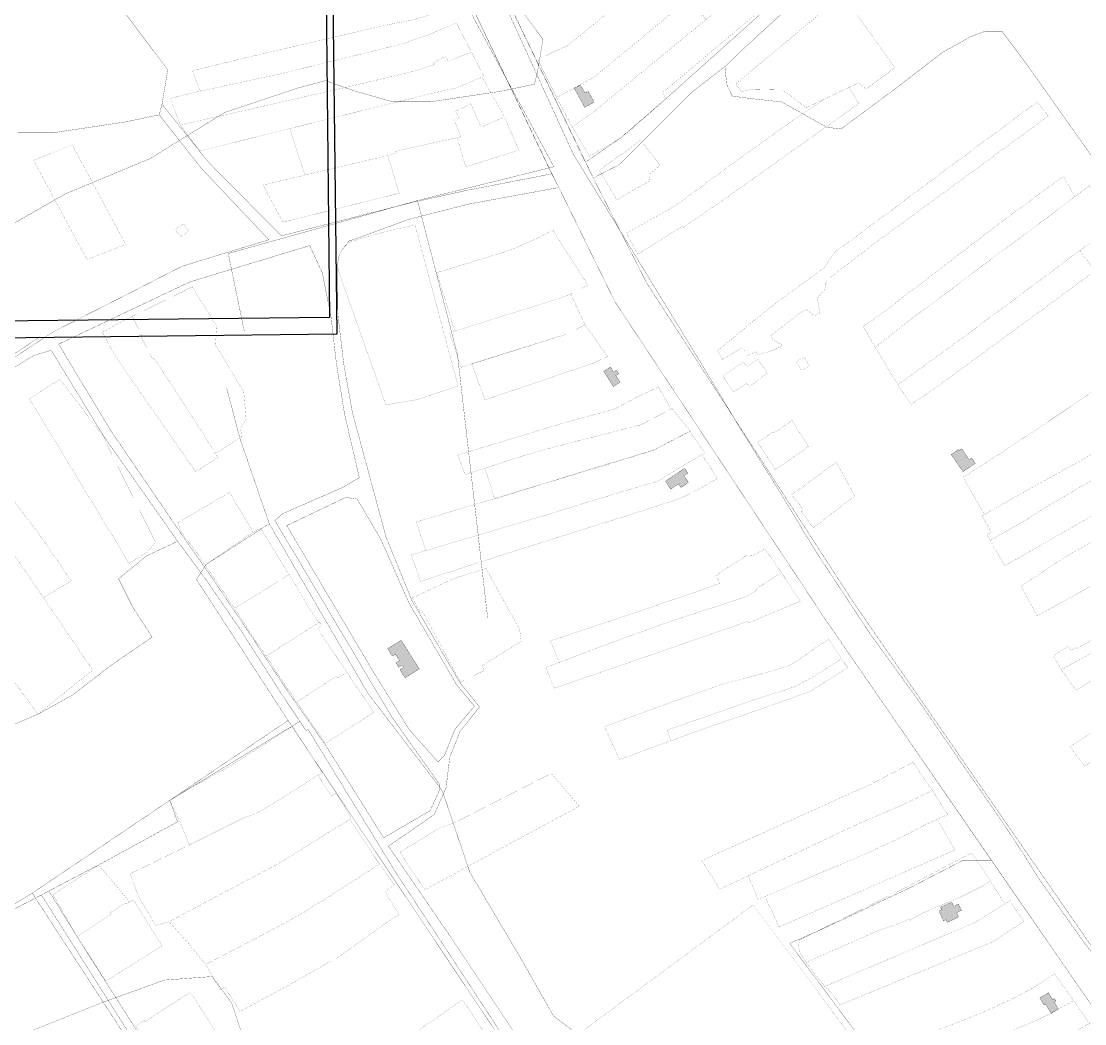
# Model space of a CAD drawing. Header units: millimetres. Extents: x 1265826 to 1360210, y 383897 to 506623.
# Drawn here: x 1307645 to 1308423, y 439594 to 440328 of the extents above; entities that cross this region are included whole.
import ezdxf

# ---------------------------------------------------------------- set-up
doc = ezdxf.new("R2010")
doc.units = ezdxf.units.MM
doc.layers.add('14', color=7, linetype='Continuous')
doc.layers.add('Электрика', color=7, linetype='Continuous')
picture_1 = doc.add_image_def('image6.png', size_in_pixel=(1920, 1080))
picture_2 = doc.add_image_def('image7.png', size_in_pixel=(1920, 1080))

msp = doc.modelspace()

# ---------------------------------------------------------------- hatches: boundary and pattern name
at = {"layer": '14', "linetype": 'Continuous'}
for points in [[(1308049.44, 440279.37), (1308052.9, 440273.04), (1308054.29, 440270.49), (1308057.09, 440265.35), (1308064.07, 440269.16), (1308061.27, 440274.3), (1308059.67, 440277.23), (1308057.25, 440275.91), (1308054.01, 440281.86)], [(1308071.11, 440072.06), (1308078.04, 440060.98), (1308082.96, 440064.04), (1308079.92, 440068.9), (1308082.04, 440070.22), (1308080.43, 440072.8), (1308078.31, 440071.48), (1308076.03, 440075.13)], [(1308333.08, 440015.43), (1308331.22, 440014.16), (1308330.79, 440014.79), (1308325.51, 440011.17), (1308334.17, 439998.55), (1308343.09, 440004.67), (1308340.45, 440008.52), (1308338.66, 440007.29)], [(1308116.21, 439991.52), (1308120.14, 439985.73), (1308125.89, 439989.63), (1308127.69, 439986.98), (1308133.07, 439990.63), (1308129.76, 439995.51), (1308132.66, 439997.47), (1308130.25, 440001.03)], [(1307912.87, 439868.95), (1307916.24, 439863.57), (1307918.49, 439864.98), (1307921.48, 439860.22), (1307918.9, 439858.6), (1307920.92, 439855.38), (1307923.5, 439857), (1307924.59, 439855.26), (1307921.85, 439853.54), (1307925.6, 439847.57), (1307936.01, 439854.09), (1307922.79, 439875.16)], [(1308316.5, 439676.89), (1308319.84, 439669.56), (1308321.84, 439670.48), (1308322.7, 439668.6), (1308330.95, 439672.36), (1308329.46, 439675.64), (1308332.98, 439677.24), (1308330.83, 439681.97), (1308327.3, 439680.36), (1308325.93, 439683.38), (1308317.67, 439679.61), (1308318.5, 439677.8)], [(1308390.37, 439613.13), (1308393.46, 439608.09), (1308394.49, 439608.72), (1308395.32, 439607.36), (1308398.67, 439601.9), (1308403.95, 439605.14), (1308400.92, 439610.09), (1308402.29, 439610.92), (1308401.14, 439612.8), (1308399.77, 439611.96), (1308396.69, 439617)]]:
    msp.add_hatch(color=12, dxfattribs=at).paths.add_polyline_path(points)

# ---------------------------------------------------------------- linework, layer by layer
at = {"layer": '14', "color": 7, "const_width": 0.08, "flags": 128}
for points in [[(1308933.43, 439075.84), (1308927.34, 439089.55), (1308921.86, 439097.2), (1308890.63, 439140.86), (1308884.79, 439136.1), (1308857.85, 439175.9), (1308861.24, 439178.91), (1308682.53, 439332.91), (1308589.44, 439436), (1308456.36, 439610.3), (1308253.44, 439903.52), (1308102.74, 440136.36), (1308055.11, 440229.96), (1307949.58, 440449.64), (1307893.37, 440531.71), (1307662.76, 440822.8), (1307670.57, 440829.05), (1307442.95, 441108.04)], [(1307407.34, 441077.33), (1307633.88, 440799.67), (1307642.46, 440806.55), (1307873.22, 440516.9), (1307927.89, 440437.06), (1308032.26, 440218.63), (1308079.32, 440122.88), (1308233.48, 439890.17), (1308436.27, 439596.28), (1308571.58, 439420), (1308665.72, 439314.4), (1308841.62, 439161.52), (1308846.52, 439165.86), (1308873.12, 439126.59), (1308867.29, 439121.83), (1308903.34, 439077)], [(1308022.75, 440300.21), (1308036.6, 440272.56), (1308063.67, 440287.25), (1308082.91, 440303.09), (1308170.67, 440375.46), (1308150.56, 440398.29), (1308064.98, 440327.19), (1308050.15, 440315.02), (1308044.23, 440310.44), (1308035.72, 440306.61), (1308022.75, 440300.21)], [(1308060.75, 440229.49), (1308083.7, 440243.11), (1308087.4, 440246.57), (1308093.8, 440251.33), (1308093.24, 440251.86), (1308099.12, 440256.13), (1308116.9, 440271.96), (1308114.08, 440276.12), (1308234.82, 440377.59), (1308221.43, 440391.47), (1308101.17, 440292.9), (1308066.21, 440264.14), (1308048.14, 440250.76), (1308060.75, 440229.49)], [(1308246.14, 440347.8), (1308167.58, 440282.48), (1308171.85, 440276.82), (1308180.73, 440278.75), (1308202.07, 440278.24), (1308219.29, 440265.03), (1308257.75, 440283.32), (1308263.09, 440278.74), (1308284.13, 440294.51), (1308246.14, 440347.8)], [(1307775.66, 440277.25), (1307837.23, 440290.58), (1307889.57, 440303.5), (1307922.93, 440311.66), (1307943.2, 440318.7), (1307963.09, 440327.23), (1307959.58, 440334.26), (1307957.6, 440337.71), (1307943.24, 440332.94), (1307930.43, 440329.19), (1307913.61, 440325.96), (1307828.26, 440306.3), (1307769.62, 440292.15), (1307775.66, 440277.25)], [(1308036.6, 440272.56), (1308048.14, 440250.76), (1308066.21, 440264.14), (1308101.17, 440292.9), (1308146.01, 440329.65), (1308133.73, 440345), (1308082.91, 440303.09), (1308063.67, 440287.25), (1308036.6, 440272.56)], [(1307963.09, 440327.23), (1307943.2, 440318.7), (1307922.93, 440311.66), (1307889.57, 440303.5), (1307837.23, 440290.58), (1307775.66, 440277.25), (1307753.69, 440271.94), (1307761.01, 440252.4), (1307885.28, 440280.69), (1307933.58, 440292.18), (1307946.56, 440296.61), (1307947, 440297.05), (1307946.43, 440298.11), (1307955.25, 440302.83), (1307957.28, 440299.04), (1307974.16, 440305.81), (1307963.09, 440327.23)], [(1307974.16, 440305.81), (1307957.28, 440299.04), (1307955.25, 440302.83), (1307946.43, 440298.11), (1307947, 440297.05), (1307946.56, 440296.61), (1307933.58, 440292.18), (1307885.28, 440280.69), (1307761.01, 440252.4), (1307775.27, 440233.4), (1307841.14, 440249.78), (1307907.3, 440266.21), (1307943.61, 440275.23), (1307963.32, 440279.67), (1307981.54, 440287.38), (1307983.02, 440288.67), (1307974.16, 440305.81)], [(1307841.14, 440249.78), (1307852.35, 440215.78), (1307912.92, 440230.06), (1307919.1, 440231.91), (1307918.77, 440233.24), (1307960.7, 440242.57), (1307963.79, 440243.07), (1307966.32, 440243.77), (1307966.35, 440243.81), (1307961.69, 440256.03), (1307965.24, 440258.08), (1307962.78, 440262.59), (1307969.21, 440265.63), (1307973.64, 440267.99), (1307981.28, 440250.92), (1307998.37, 440258.18), (1307991.22, 440271.04), (1307989.13, 440274.45), (1307983.87, 440284.45), (1307981.54, 440287.38), (1307963.32, 440279.67), (1307943.61, 440275.23), (1307907.3, 440266.21), (1307841.14, 440249.78)], [(1308087.64, 440173.27), (1308095.97, 440157.71), (1308128.61, 440178.34), (1308129.21, 440177.39), (1308157.19, 440196.59), (1308198.88, 440226.11), (1308257.91, 440268.17), (1308250.64, 440279.94), (1308234.05, 440272.05), (1308210.04, 440256.05), (1308202.4, 440250.77), (1308165.67, 440224.37), (1308122.84, 440192.85), (1308087.64, 440173.27)], [(1307961.69, 440256.03), (1307966.35, 440243.81), (1307966.32, 440243.77), (1307963.79, 440243.07), (1307970.06, 440221.82), (1308008.88, 440233.94), (1307998.37, 440258.18), (1307981.28, 440250.92), (1307973.64, 440267.99), (1307969.21, 440265.63), (1307962.78, 440262.59), (1307965.24, 440258.08), (1307961.69, 440256.03)], [(1308154.18, 440087), (1308158.21, 440080.71), (1308172.22, 440089.1), (1308174.25, 440086.98), (1308176.05, 440083.38), (1308180.91, 440085.7), (1308182.53, 440086.75), (1308184.1, 440084.02), (1308195.5, 440087.59), (1308200.38, 440090.01), (1308201.53, 440091.43), (1308195.34, 440094.96), (1308193.09, 440097.83), (1308216.96, 440116.37), (1308219.99, 440117.13), (1308225.23, 440112.54), (1308229.33, 440114.9), (1308227.45, 440125.67), (1308233.81, 440132.99), (1308233.41, 440135.42), (1308234.11, 440138.1), (1308236.42, 440140.41), (1308269.79, 440166), (1308396.56, 440258.97), (1308388.43, 440269.32), (1308239.62, 440158.72), (1308232.65, 440147.93), (1308199.84, 440124.1), (1308180.35, 440108.58), (1308167.02, 440097.55), (1308154.18, 440087)], [(1307653.6, 440226.56), (1307692.63, 440153.93), (1307721.05, 440164.98), (1307681.87, 440237.88), (1307653.6, 440226.56)], [(1308067.97, 440219.37), (1308080.61, 440197.5), (1308090.55, 440203.45), (1308104.73, 440211.42), (1308104.11, 440215.89), (1308112.2, 440222.85), (1308098.07, 440241.53), (1308086.84, 440232.61), (1308083.32, 440230.53), (1308067.97, 440219.37)], [(1307821.54, 440208.46), (1307836.19, 440181.34), (1307921.34, 440202.43), (1307912.92, 440230.06), (1307852.35, 440215.78), (1307821.54, 440208.46)], [(1308357.17, 440177.64), (1308304.2, 440136.9), (1308296.11, 440130.92), (1308290.26, 440126.69), (1308283.39, 440120.84), (1308276.56, 440115.83), (1308273.16, 440113.43), (1308261.11, 440104.93), (1308269.87, 440089.56), (1308293.23, 440108.08), (1308416.15, 440199.97), (1308407.66, 440214.71), (1308400.91, 440210.01), (1308357.17, 440177.64)], [(1308286.45, 440062.24), (1308330.53, 440094.12), (1308443.9, 440178.47), (1308435.76, 440193.59), (1308427.04, 440208.11), (1308293.23, 440108.08), (1308269.87, 440089.56), (1308279.29, 440074.04), (1308286.45, 440062.24)], [(1307763.19, 440180.19), (1307757.48, 440176.02), (1307761.38, 440170.68), (1307767.09, 440174.85), (1307763.19, 440180.19)], [(1307932.88, 440179.29), (1307911.95, 440174.52), (1307887.42, 440167.6), (1307883.76, 440165.63), (1307880.97, 440163), (1307878.91, 440160.07), (1307877.66, 440157.41), (1307876.82, 440154.77), (1307876.4, 440152.15), (1307876.33, 440148.51), (1307876.73, 440146.09), (1307877.53, 440143.48), (1307911.55, 440047.49), (1307934.45, 440051.33), (1307964.45, 440061.22), (1307932.88, 440179.29)], [(1308003.09, 440160.94), (1307953.02, 440145.51), (1307948.72, 440144.41), (1307962.06, 440101.51), (1308040.16, 440125.92), (1308046.81, 440128.63), (1308059.56, 440135.07), (1308033.67, 440175.47), (1308022.62, 440169.56), (1308003.09, 440160.94)], [(1308286.45, 440062.24), (1308296.02, 440047.71), (1308303.91, 440053.17), (1308311.31, 440058.17), (1308316.97, 440062.09), (1308430.94, 440145.66), (1308419.54, 440160.34), (1308330.53, 440094.12), (1308286.45, 440062.24)], [(1307725.9, 440112.24), (1307733.16, 440097.46), (1307732.42, 440097.15), (1307738.48, 440085.21), (1307740.66, 440081.36), (1307741.36, 440081.75), (1307743.94, 440078.4), (1307761.93, 440050.92), (1307785.43, 440014.23), (1307786.6, 440011.79), (1307805.86, 440024.02), (1307805.17, 440030.52), (1307809.21, 440036.9), (1307807.49, 440057.05), (1307786.71, 440091.8), (1307787.86, 440104.62), (1307769.76, 440133.92), (1307725.9, 440112.24)], [(1308043.45, 440099.16), (1308057.44, 440106.1), (1308046.81, 440128.63), (1308040.16, 440125.92), (1307958.16, 440100.29), (1307966.72, 440075.01), (1308043.45, 440099.16)], [(1307786.6, 440011.79), (1307785.43, 440014.23), (1307761.93, 440050.92), (1307743.94, 440078.4), (1307741.36, 440081.75), (1307740.66, 440081.36), (1307738.48, 440085.21), (1307732.42, 440097.15), (1307733.16, 440097.46), (1307725.9, 440112.24), (1307721.33, 440110.19), (1307704, 440100.7), (1307711, 440087.4), (1307726, 440064.9), (1307770, 440001.7), (1307772.15, 439998.53), (1307788.8, 440009.08), (1307786.6, 440011.79)], [(1308073.72, 440082.99), (1308057.44, 440106.1), (1308043.45, 440099.16), (1307974.45, 440077.58), (1307984.09, 440051.13), (1308063.63, 440078.09), (1308073.72, 440082.99)], [(1308158.3, 440068.67), (1308166.07, 440056.88), (1308175.52, 440063.27), (1308177.3, 440060.74), (1308181.19, 440063.51), (1308188.91, 440069.24), (1308190.98, 440070.7), (1308183.99, 440080.76), (1308175.9, 440075.35), (1308173.41, 440078.74), (1308158.3, 440068.67)], [(1308217.96, 440082.33), (1308212.08, 440078.97), (1308215.71, 440072.61), (1308221.59, 440075.97), (1308217.96, 440082.33)], [(1307672.77, 440066.33), (1307650.55, 440051.91), (1307723.56, 439931.5), (1307737.15, 439939.85), (1307742.85, 439946.85), (1307708.59, 440015.9), (1307704.89, 440024.63), (1307702.34, 440027.44), (1307691.79, 440041.44), (1307672.77, 440066.33)], [(1308349.87, 439967.2), (1308378.45, 439983.47), (1308400.18, 439995.51), (1308470.58, 440034.91), (1308449.26, 440070.8), (1308415.64, 440048.12), (1308394.28, 440033.86), (1308367.53, 440015.9), (1308339.64, 439997.81), (1308334.2, 439994.43), (1308349.87, 439967.2)], [(1308111.14, 440060.55), (1308096.89, 440053.84), (1308078.64, 440044.26), (1308043.27, 440034.72), (1307964.24, 440010.73), (1307969.57, 439996.4), (1307984.06, 440001.09), (1308007.96, 440008.82), (1308029.76, 440015.35), (1308097.75, 440032.72), (1308120.47, 440044.32), (1308111.14, 440060.55)], [(1308516.37, 440063.79), (1308481.52, 440042.43), (1308470.58, 440034.91), (1308400.18, 439995.51), (1308378.45, 439983.47), (1308349.87, 439967.2), (1308348.21, 439966.32), (1308354.78, 439954.12), (1308351.71, 439952.44), (1308354.06, 439948.25), (1308380.63, 439963.44), (1308394.89, 439972.68), (1308455.72, 440007.82), (1308525.72, 440046.43), (1308516.37, 440063.79)], [(1308364.73, 439929.62), (1308404.83, 439952.56), (1308499.61, 440007.19), (1308543.25, 440031.49), (1308532.06, 440049.93), (1308455.72, 440007.82), (1308394.89, 439972.68), (1308380.63, 439963.44), (1308354.06, 439948.25), (1308364.73, 439929.62)], [(1307984.06, 440001.09), (1307991.21, 439978.55), (1308032.6, 439991.45), (1308072.94, 440004.05), (1308085.11, 440007.52), (1308096.27, 440011.04), (1308101.41, 440012.5), (1308104.05, 440013.24), (1308107.25, 440014.28), (1308112.97, 440016.99), (1308124.44, 440023.34), (1308134.51, 440028.22), (1308121.15, 440044.67), (1308097.75, 440032.72), (1308029.76, 440015.35), (1308007.96, 440008.82), (1307984.06, 440001.09)], [(1308183.74, 440020.04), (1308196.8, 440000.14), (1308216.76, 440013.85), (1308221.01, 440017.18), (1308208.9, 440036.02), (1308200.82, 440030.46), (1308195.85, 440026.89), (1308194.62, 440027.51), (1308183.74, 440020.04)], [(1307933.95, 439961.72), (1307940.78, 439940.77), (1308027.15, 439966.36), (1308079.91, 439982.53), (1308110.82, 439991.68), (1308115.17, 439994.41), (1308127.54, 440001.79), (1308142.75, 440011), (1308145.06, 440012.42), (1308134.18, 440028.04), (1308107.46, 440014.17), (1308078.08, 440005.09), (1307933.95, 439961.72)], [(1307930.12, 439937.61), (1307936.93, 439918.26), (1308001.31, 439939.01), (1308085.25, 439965.46), (1308118.83, 439976.18), (1308124.74, 439978.23), (1308128.79, 439979.72), (1308137.49, 439983.93), (1308154.48, 439993.7), (1308142.75, 440011), (1308127.54, 440001.79), (1308115.17, 439994.41), (1308110.82, 439991.68), (1308079.91, 439982.53), (1308027.15, 439966.36), (1307930.12, 439937.61)], [(1307601.45, 439991.28), (1307627, 439953.2), (1307637.23, 439940.85), (1307660.74, 439906.31), (1307681.17, 439918.48), (1307657.3, 439953.34), (1307643.76, 439970.81), (1307619.77, 440006.05), (1307601.45, 439991.28)], [(1308224.44, 439957.47), (1308254.76, 439980.7), (1308248.77, 439992.13), (1308241.29, 440005.52), (1308208.78, 439981.64), (1308217.19, 439970.58), (1308215.79, 439969.34), (1308224.44, 439957.47)], [(1307548.2, 439965), (1307581.91, 439922.6), (1307656.83, 439821.01), (1307676.54, 439836.87), (1307696.9, 439853.2), (1307637.23, 439940.85), (1307627, 439953.2), (1307595.6, 440000), (1307569.9, 439977.7), (1307566.2, 439975.9), (1307565, 439976.5), (1307548.2, 439965)], [(1307797.03, 439983.37), (1307759.17, 439961.16), (1307761.65, 439954.31), (1307767.56, 439946.06), (1307768.02, 439946.5), (1307779.25, 439930.11), (1307814.31, 439954.26), (1307805.05, 439969.85), (1307797.03, 439983.37)], [(1308376.59, 439914.73), (1308388.5, 439892.92), (1308485.12, 439946.48), (1308470.23, 439970.08), (1308411.74, 439937.86), (1308376.59, 439914.73)], [(1307800.71, 439898.69), (1307808.73, 439903.29), (1307829.59, 439916.39), (1307832.87, 439918.42), (1307835.73, 439919.86), (1307840.45, 439923.32), (1307830.11, 439940.4), (1307819.72, 439957.27), (1307816.34, 439955.48), (1307814.31, 439954.26), (1307779.25, 439930.11), (1307790.52, 439913.61), (1307800.71, 439898.69)], [(1308400.34, 439863.59), (1308406.26, 439853.6), (1308586.15, 439953.45), (1308582.93, 439959.61), (1308417.28, 439869.06), (1308416.82, 439869.74), (1308413.37, 439867.63), (1308411.26, 439870.74), (1308406.48, 439867.85), (1308400.34, 439863.59)], [(1308586.15, 439953.45), (1308406.26, 439853.6), (1308416.78, 439838.41), (1308429.25, 439846.06), (1308436.27, 439852.94), (1308468.52, 439870.19), (1308597.22, 439937.28), (1308587.56, 439954.43), (1308586.15, 439953.45)], [(1308189.27, 439942.19), (1308180.36, 439936.83), (1308175.45, 439937.18), (1308153.39, 439922.76), (1308156.13, 439916.86), (1308151.88, 439915.17), (1308130.04, 439907.51), (1308032, 439874.6), (1308038.48, 439858.87), (1308084.28, 439876.19), (1308121.29, 439889.38), (1308174.32, 439906.66), (1308182.58, 439911.42), (1308183.79, 439913.75), (1308187.24, 439915.41), (1308188.52, 439916.6), (1308201.15, 439924.57), (1308189.27, 439942.19)], [(1308010.61, 439874.33), (1308009.51, 439882.98), (1307984.78, 439927.79), (1307959.61, 439919.62), (1307930.93, 439906.12), (1307936.65, 439895.55), (1307938.46, 439896), (1307966.23, 439844.41), (1307983.15, 439852.79), (1307982.23, 439856.68), (1308010.61, 439874.33)], [(1307840.49, 439923.32), (1307835.73, 439919.86), (1307832.87, 439918.42), (1307829.59, 439916.39), (1307808.73, 439903.29), (1307800.71, 439898.69), (1307812.32, 439880.4), (1307821.59, 439866.72), (1307823.96, 439863.45), (1307829.51, 439867.02), (1307860.12, 439886.67), (1307862.28, 439888.06), (1307860.06, 439891.65), (1307853.76, 439901.17), (1307850.83, 439906.29), (1307845.73, 439915.19), (1307840.49, 439923.32)], [(1308214.99, 439903.67), (1308201.15, 439924.57), (1308188.52, 439916.6), (1308187.24, 439915.41), (1308183.79, 439913.75), (1308182.58, 439911.42), (1308174.32, 439906.66), (1308121.29, 439889.38), (1308084.28, 439876.19), (1308028.73, 439855.19), (1308034.86, 439839.95), (1308110.25, 439865.95), (1308176.48, 439888.86), (1308177.2, 439887.94), (1308214.99, 439903.67)], [(1307846.28, 439829.92), (1307875.2, 439848.65), (1307876.17, 439847.55), (1307882.94, 439851.64), (1307874.52, 439864.34), (1307869.45, 439871.98), (1307866.44, 439876.52), (1307864.15, 439879.52), (1307862.93, 439881.88), (1307861.8, 439883.59), (1307864.63, 439885.73), (1307862.85, 439888.43), (1307823.96, 439863.45), (1307834.31, 439847.22), (1307846.28, 439829.92)], [(1308235.83, 439875.96), (1308226.92, 439869.92), (1308218.02, 439863.85), (1308212.97, 439860.21), (1308206.85, 439856.59), (1308189.82, 439851.36), (1308172.32, 439846.6), (1308158.23, 439843.06), (1308113.52, 439827.19), (1308071.53, 439811.81), (1308082.71, 439787.81), (1308120.29, 439801.56), (1308117.51, 439809.33), (1308181.66, 439831.68), (1308210.6, 439840.88), (1308226.2, 439849.42), (1308245.34, 439861.69), (1308235.83, 439875.96)], [(1308117.51, 439809.33), (1308120.29, 439801.56), (1308136.51, 439807.5), (1308184.57, 439824.23), (1308222.29, 439837.63), (1308236.7, 439846.83), (1308249.77, 439855.03), (1308245.34, 439861.69), (1308226.2, 439849.42), (1308210.6, 439840.88), (1308181.66, 439831.68), (1308117.51, 439809.33)], [(1307882.94, 439851.64), (1307876.17, 439847.55), (1307875.2, 439848.65), (1307846.28, 439829.92), (1307867.22, 439799.66), (1307902.81, 439822.33), (1307882.94, 439851.64)], [(1307767.8, 439725.23), (1307807.46, 439745.02), (1307815.72, 439747.85), (1307828.41, 439755.18), (1307855.73, 439772.27), (1307857.87, 439773.85), (1307861.67, 439776.23), (1307864.95, 439778.32), (1307843.22, 439811.98), (1307839.83, 439809.96), (1307798.21, 439783.37), (1307769.05, 439767.22), (1307753.34, 439757.91), (1307760.69, 439742.14), (1307767.8, 439725.23)], [(1308432.05, 439809.83), (1308412.38, 439797.09), (1308423.33, 439782.85), (1308432.9, 439790.09), (1308437.24, 439793.72), (1308440.41, 439796.68), (1308440.14, 439797.35), (1308435.58, 439804.96), (1308432.05, 439809.83)], [(1308297.58, 439785.72), (1308266.07, 439769.34), (1308243.78, 439759.38), (1308170.24, 439726.16), (1308142.9, 439713.81), (1308156.14, 439692.85), (1308176.94, 439702.66), (1308260, 439741.85), (1308286.43, 439753.06), (1308311.73, 439764.95), (1308297.58, 439785.72)], [(1307940.15, 439692.45), (1307989.23, 439719.07), (1308053.21, 439753.61), (1308032.6, 439777.61), (1307962.84, 439741.99), (1307950.01, 439737.19), (1307921.79, 439719.78), (1307940.15, 439692.45)], [(1307752.82, 439669.06), (1307833.96, 439712.13), (1307868.39, 439733.63), (1307873.56, 439736.98), (1307885.2, 439743.73), (1307886.03, 439745.65), (1307875.03, 439762.93), (1307871.81, 439760.88), (1307861.67, 439776.23), (1307857.87, 439773.85), (1307855.73, 439772.27), (1307828.41, 439755.18), (1307815.72, 439747.85), (1307807.46, 439745.02), (1307767.8, 439725.23), (1307724.21, 439704.06), (1307730.56, 439687.22), (1307742.93, 439666.26), (1307752.82, 439669.06)], [(1308311.73, 439764.95), (1308286.43, 439753.06), (1308260, 439741.85), (1308176.94, 439702.66), (1308184.12, 439685.12), (1308269.67, 439721.84), (1308292.41, 439732.53), (1308305.23, 439739.39), (1308323.12, 439747.53), (1308311.73, 439764.95)], [(1307885.2, 439743.73), (1307873.56, 439736.98), (1307868.39, 439733.63), (1307833.96, 439712.13), (1307752.82, 439669.06), (1307766.81, 439653.29), (1307779.68, 439637.71), (1307824.85, 439661.31), (1307839.61, 439669.21), (1307854.56, 439677.59), (1307854.58, 439678.02), (1307869.62, 439687.25), (1307906.98, 439711.2), (1307905.92, 439712.62), (1307896.08, 439727.44), (1307885.2, 439743.73)], [(1308305.23, 439739.39), (1308292.41, 439732.53), (1308269.67, 439721.84), (1308189.2, 439687.3), (1308199.56, 439665.19), (1308328.35, 439721.56), (1308315.07, 439743.87), (1308305.23, 439739.39)], [(1308354.19, 439698.69), (1308350.56, 439704.14), (1308340.42, 439719.38), (1308291.88, 439693.85), (1308214.49, 439655.65), (1308214.11, 439653.68), (1308213.8, 439650.66), (1308214.24, 439647.72), (1308219.24, 439639.22), (1308238.32, 439647.7), (1308271.3, 439662.15), (1308283.07, 439666.08), (1308294.46, 439670.79), (1308295.07, 439669.87), (1308302.41, 439674.34), (1308332.56, 439687.19), (1308348.36, 439695.12), (1308354.19, 439698.69)], [(1307701.36, 439710.58), (1307667.76, 439688.87), (1307685.47, 439658.01), (1307709.95, 439674.3), (1307709.59, 439675.47), (1307713.96, 439678.17), (1307716.8, 439680.59), (1307721.22, 439682.58), (1307721.75, 439682.21), (1307723.86, 439683.42), (1307701.36, 439710.58)], [(1307779.68, 439637.71), (1307790.19, 439619.12), (1307793.58, 439620.97), (1307804.73, 439603.24), (1307841.75, 439623.25), (1307870.83, 439639.95), (1307876.28, 439642.71), (1307902.75, 439661.71), (1307911.26, 439667.73), (1307921.23, 439674.26), (1307910.83, 439690.84), (1307917.75, 439696.16), (1307906.98, 439711.2), (1307869.62, 439687.25), (1307854.58, 439678.02), (1307854.56, 439677.59), (1307839.61, 439669.21), (1307824.85, 439661.31), (1307779.68, 439637.71)], [(1308364.77, 439682.04), (1308354.19, 439698.69), (1308348.36, 439695.12), (1308332.56, 439687.19), (1308302.41, 439674.34), (1308295.07, 439669.87), (1308294.46, 439670.79), (1308283.07, 439666.08), (1308271.3, 439662.15), (1308238.32, 439647.7), (1308219.24, 439639.22), (1308232.76, 439621.47), (1308233.79, 439621.91), (1308344.2, 439669.13), (1308364.77, 439682.04)], [(1307709.95, 439674.3), (1307685.47, 439658.01), (1307695.99, 439641.77), (1307705.36, 439627.04), (1307706.38, 439625.43), (1307731.68, 439641.27), (1307747.61, 439651.28), (1307740.47, 439662.86), (1307737.09, 439668.18), (1307728.47, 439682.05), (1307726.64, 439685), (1307723.86, 439683.42), (1307721.75, 439682.21), (1307721.22, 439682.58), (1307716.8, 439680.59), (1307713.96, 439678.17), (1307709.59, 439675.47), (1307709.95, 439674.3)], [(1308369.69, 439685.13), (1308344.2, 439669.13), (1308233.79, 439621.91), (1308244.25, 439608.15), (1308355.53, 439654.12), (1308378.77, 439669.21), (1308369.81, 439682.26), (1308369.69, 439685.13)], [(1308021.88, 439563.57), (1308120.54, 439421.83), (1308122.92, 439417.59), (1308190.34, 439315.39), (1308212.84, 439306.95), (1308289.02, 439342.87), (1308342, 439370.6), (1308279.12, 439456.11), (1308238.12, 439512.34), (1308281.03, 439545.44), (1308227.37, 439618.36), (1308180.27, 439681.15), (1308035.58, 439574.11), (1308021.88, 439563.57)], [(1308268.32, 439571.24), (1308282.09, 439552.81), (1308348.32, 439579.98), (1308385.65, 439595.8), (1308388.21, 439596.91), (1308394.39, 439600.02), (1308398.85, 439601.82), (1308404.03, 439605.11), (1308415.18, 439611.19), (1308400.99, 439630.92), (1308385.94, 439620.81), (1308371.06, 439612.96), (1308347.62, 439602.07), (1308268.32, 439571.24)], [(1307752.05, 439555.84), (1307765.4, 439565.1), (1307775.72, 439572.1), (1307790.7, 439581.79), (1307788.81, 439585.5), (1307772.5, 439611.28), (1307768.3, 439617.27), (1307755.07, 439608.67), (1307749.7, 439605.6), (1307735.38, 439595.77), (1307734.45, 439596.73), (1307729.88, 439593.59), (1307728.17, 439592.5), (1307732.65, 439586.44), (1307739.28, 439575.45), (1307748.93, 439560.84), (1307752.05, 439555.84)], [(1307967.48, 439611.78), (1307964.56, 439609.76), (1307954.67, 439602.84), (1307949.78, 439599.33), (1307934.82, 439589.14), (1307924.41, 439581.16), (1307921.19, 439579.43), (1307919.41, 439578.81), (1307906.55, 439574.2), (1307892.53, 439566), (1307787.46, 439504.85), (1307798.48, 439488.16), (1307809.05, 439472.15), (1307901.56, 439525.92), (1307929.35, 439541.38), (1307938.44, 439546.58), (1307950.54, 439554.37), (1307953.55, 439556.25), (1307969.66, 439568.51), (1307988.18, 439580.8), (1307978.48, 439595.71), (1307968.29, 439610.67), (1307967.48, 439611.78)], [(1308415.18, 439611.19), (1308404.03, 439605.11), (1308398.85, 439601.82), (1308394.39, 439600.02), (1308388.21, 439596.91), (1308385.65, 439595.8), (1308348.32, 439579.98), (1308283.19, 439553.26), (1308290.73, 439535.89), (1308321.5, 439548.34), (1308371.86, 439570.03), (1308389.72, 439577.15), (1308389.92, 439576.47), (1308403, 439581.59), (1308407.14, 439582.8), (1308418.36, 439588.73), (1308417.98, 439589.77), (1308426.78, 439594.38), (1308415.18, 439611.19)]]:
    msp.add_lwpolyline(points, dxfattribs=at)
at = {"layer": '14', "color": 92, "const_width": 0.17, "flags": 128}
for points in [[(1307807.8, 440101.65), (1307796.11, 440158.32), (1307934.66, 440197.11), (1308034.55, 440221.84), (1307947.99, 440382.43), (1307902.89, 440465.27), (1307837.65, 440565.66), (1307597.08, 440863.82), (1307421.71, 441080.98), (1307303.45, 441090.41), (1307260.53, 441083.94)], [(1308463.84, 439600.28), (1308421.87, 439655), (1308390.27, 439699.62), (1308385.17, 439707.71), (1308379.11, 439717.49), (1308362.58, 439742.57), (1308338.47, 439777.36), (1308300.33, 439832.67), (1308266.64, 439879.05), (1308226.62, 439939.75), (1308197.16, 439988.26), (1308171.68, 440029.23), (1308144.4, 440074.63), (1308048.68, 440231.23), (1308000.52, 440336.65)], [(1308049.44, 440279.37), (1308052.9, 440273.04), (1308054.29, 440270.49), (1308057.09, 440265.35), (1308064.07, 440269.16), (1308061.27, 440274.3), (1308059.67, 440277.23), (1308057.25, 440275.91), (1308054.01, 440281.86), (1308049.44, 440279.37)], [(1307934.66, 440197.11), (1307963.99, 440084.08), (1307986.1, 439891.1)], [(1307658.3, 440097.32), (1307577.37, 440044.08), (1307511.67, 440008.63), (1307435.35, 439971.5), (1307321.86, 439914.78), (1307124.14, 439825.17), (1307053.54, 439792.07), (1307015.01, 439763.03), (1307005.85, 439758.96), (1306626.73, 440144.5), (1306641.97, 440139.81)], [(1308096.53, 439564.2), (1308079.81, 439564.92), (1308034.29, 439600.05), (1308010.11, 439642.48), (1307972.87, 439705.49), (1307952.81, 439765.07), (1307898.28, 439836.41), (1307826.16, 439960.45), (1307804.81, 440022.46), (1307794.93, 440059.87)], [(1308193.7, 439276.13), (1308117.68, 439398.43), (1308060.69, 439486.31), (1307980.2, 439606.2), (1307843.13, 439811.44), (1307839.92, 439816.37), (1307772.91, 439919.55), (1307779.82, 439930.54), (1307826.16, 439960.45)], [(1307318.4, 439537.64), (1307333.03, 439545.05), (1307492.62, 439593.35), (1307652.64, 439689.92), (1307839.92, 439816.37)], [(1308358.2, 439359.36), (1308212.37, 439285.2), (1308199.5, 439230.89), (1308026.51, 439148.12), (1308014.01, 439141.12), (1307981.71, 439186.29), (1307904.51, 439303.72), (1307823.51, 439427.32), (1307652.64, 439689.92)], [(1308316.5, 439676.89), (1308319.84, 439669.56), (1308321.84, 439670.48), (1308322.7, 439668.6), (1308330.95, 439672.36), (1308329.46, 439675.64), (1308332.98, 439677.24), (1308330.83, 439681.97), (1308327.3, 439680.36), (1308325.93, 439683.38), (1308317.67, 439679.61), (1308318.5, 439677.8), (1308316.5, 439676.89)]]:
    msp.add_lwpolyline(points, dxfattribs=at)
at = {"layer": '14', "color": 12, "const_width": 0.17, "flags": 128}
for points in [[(1308935.22, 439072.28), (1308927.34, 439089.55), (1308921.86, 439097.2), (1308890.63, 439140.86), (1308884.79, 439136.1), (1308857.85, 439175.9), (1308861.24, 439178.91), (1308746.96, 439277.6), (1308682.53, 439332.91), (1308589.44, 439436), (1308456.36, 439610.3), (1308253.44, 439903.52), (1308102.74, 440136.36), (1308063.38, 440213.63), (1308057.79, 440225.32), (1307949.58, 440449.64), (1307893.37, 440531.71), (1307662.76, 440822.8), (1307670.57, 440829.05), (1307456.24, 441092.26)], [(1307662.76, 440822.8), (1307893.37, 440531.71), (1307949.58, 440449.64), (1308057.79, 440225.32), (1308083.7, 440243.11), (1308116.9, 440271.96), (1308234.82, 440377.59), (1308239.6, 440383.06), (1308205.37, 440417.39), (1308239.6, 440449.19), (1308189.04, 440508.83), (1308047.71, 440689.06), (1308036.35, 440701.75), (1307931.01, 440822.61), (1307833.77, 440935.42), (1307710.59, 441079.34)], [(1307407.34, 441077.33), (1307633.88, 440799.67), (1307642.46, 440806.55), (1307873.22, 440516.9), (1307878.91, 440506.84), (1307927.89, 440437.06), (1308032.99, 440216.65), (1308038.22, 440206.65), (1308079.32, 440122.88), (1308233.48, 439890.17), (1308354.83, 439714.12), (1308436.27, 439596.28), (1308521.2, 439493.19), (1308531.34, 439475.92), (1308541.67, 439458.12), (1308544.96, 439452.86), (1308571.58, 439420), (1308665.72, 439314.4), (1308841.62, 439161.52), (1308846.52, 439165.86), (1308873.12, 439126.59), (1308867.29, 439121.83), (1308903.34, 439077)], [(1308082.71, 440223.58), (1308135.88, 440276.74), (1308159.8, 440295.21), (1308173.92, 440308.75), (1308247.21, 440375.96), (1308280.85, 440407.95), (1308323.88, 440444), (1308357.6, 440476.42), (1308390.01, 440506.24), (1308421.55, 440529.58), (1308412.53, 440539.43), (1308379.64, 440508.83), (1308317.77, 440453.9), (1308273.74, 440414.15), (1308239.6, 440383.06), (1308234.82, 440377.59), (1308116.9, 440271.96), (1308083.7, 440243.11), (1308057.79, 440225.32), (1308063.38, 440213.63), (1308082.71, 440223.58)], [(1308548.13, 440380.51), (1308421.55, 440529.58), (1308390.01, 440506.24), (1308357.6, 440476.42), (1308323.88, 440444), (1308280.85, 440407.95), (1308247.21, 440375.96), (1308173.92, 440308.75), (1308159.8, 440295.21), (1308161.12, 440282.12), (1308165.28, 440273.55), (1308180.44, 440271.61), (1308201.34, 440269.3), (1308234.42, 440250.81)], [(1307706.7, 440384.36), (1307710.57, 440362.68), (1307721.46, 440333.26), (1307751.83, 440292.82), (1307747.62, 440267.66), (1307781.9, 440224.88), (1307835.05, 440171.24), (1307928.42, 440195.14), (1307970.13, 440204.43), (1308032.99, 440216.65), (1307927.89, 440437.06), (1307878.91, 440506.84), (1307864.89, 440498.46), (1307841.55, 440482.9), (1307783.2, 440473.83), (1307683.36, 440451.78), (1307674.28, 440450.49), (1307677.89, 440444.95), (1307693.73, 440420.67), (1307706.7, 440384.36)], [(1307543.37, 440134.86), (1307550.98, 440139.7), (1307565.24, 440155.26), (1307592.47, 440161.74), (1307622.29, 440170.82), (1307676.75, 440201.94), (1307738.98, 440227.87), (1307793.44, 440261.58), (1307847.9, 440279.73), (1307867.35, 440284.92), (1307889.39, 440277.14), (1307916.62, 440269.36), (1307943.85, 440269.36), (1307980.52, 440274.86), (1307995.71, 440277.14), (1308020.35, 440282.33), (1308022.37, 440290.1), (1308026.58, 440315.26), (1307996.21, 440355.7)], [(1308450.95, 440197.65), (1308382.23, 440294.89), (1308362.78, 440320.83), (1308349.82, 440320.83), (1308339.44, 440316.94), (1308318.7, 440305.27), (1308284.99, 440279.34), (1308244.79, 440249.51), (1308234.42, 440250.81), (1308201.34, 440269.3), (1308180.44, 440271.61), (1308165.28, 440273.55), (1308161.12, 440282.12), (1308159.8, 440295.21), (1308135.88, 440276.74), (1308082.71, 440223.58), (1308063.38, 440213.63), (1308102.74, 440136.36), (1308253.44, 439903.52)], [(1308234.42, 440250.81), (1308244.79, 440249.51), (1308284.99, 440279.34), (1308318.7, 440305.27), (1308339.44, 440316.94), (1308349.82, 440320.83), (1308362.78, 440320.83), (1308382.23, 440294.89), (1308450.95, 440197.65)], [(1308019.18, 439567.5), (1307959.54, 439656.97), (1307913.44, 439724.32), (1307947.02, 439747.57), (1307955.65, 439767.18), (1307958.28, 439789.13), (1307965.81, 439808.34), (1307980.16, 439826.32), (1307966.06, 439843.58), (1307930.57, 439904.35), (1307911.61, 439950.78), (1307887.02, 440041.93), (1307880.62, 440077.86), (1307876.46, 440112.97), (1307876.33, 440148.51), (1307876.4, 440152.14), (1307876.81, 440154.77), (1307877.63, 440157.42), (1307878.93, 440160.07), (1307880.99, 440163), (1307884.64, 440167.53), (1307889.52, 440169.12), (1307928.42, 440183.39), (1307972.5, 440194.6), (1308038.22, 440206.65), (1308032.99, 440216.65), (1307970.13, 440204.43), (1307928.42, 440195.14), (1307835.05, 440171.24), (1307781.9, 440224.88), (1307747.62, 440267.66), (1307745.6, 440259.89), (1307776.13, 440221.01), (1307825.87, 440168.38), (1307762.35, 440149.03), (1307716.93, 440125.8), (1307667.68, 440100.83), (1307615.94, 440066.69)], [(1307615.94, 440066.69), (1307667.68, 440100.83), (1307716.93, 440125.8), (1307762.35, 440149.03), (1307825.87, 440168.38), (1307776.13, 440221.01), (1307745.6, 440259.89), (1307720.96, 440254.7), (1307705.77, 440252.42), (1307669.1, 440246.92), (1307641.87, 440246.92)], [(1308233.48, 439890.17), (1308079.32, 440122.88), (1308038.22, 440206.65), (1307972.5, 440194.6), (1307928.42, 440183.39), (1307889.52, 440169.12), (1307884.64, 440167.53), (1307880.99, 440163), (1307878.93, 440160.07), (1307877.63, 440157.42), (1307876.81, 440154.77), (1307876.4, 440152.14), (1307876.33, 440148.51), (1307876.46, 440112.97), (1307880.62, 440077.86), (1307887.02, 440041.93), (1307911.61, 439950.78), (1307930.57, 439904.35), (1307966.06, 439843.58), (1307980.16, 439826.32), (1307965.81, 439808.34), (1307958.28, 439789.13), (1307955.65, 439767.18), (1307947.02, 439747.57), (1307913.44, 439724.32), (1307959.54, 439656.97), (1308019.18, 439567.5)], [(1307881.17, 440041.33), (1307875.32, 440077.82), (1307871.37, 440112.07), (1307864.89, 440144.49), (1307855.74, 440164.13), (1307768.09, 440137.57), (1307671.93, 440091.98), (1307709.71, 440029.22), (1307763.45, 439950.4), (1307783.31, 439922.24), (1307808.82, 439884.49), (1307838.71, 439839.11), (1307866.89, 439799.01), (1307909.91, 439730.43), (1307943.98, 439750.32), (1307950.46, 439764.58), (1307951.14, 439769.12), (1307916.75, 439817.74), (1307897.3, 439850.16), (1307830.26, 439962.77), (1307836, 439967.84), (1307879.94, 439986.99), (1307892.1, 439994.27), (1307881.17, 440041.33)], [(1307871.37, 440112.07), (1307875.32, 440077.82), (1307881.17, 440041.33), (1307892.1, 439994.27), (1307879.94, 439986.99), (1307836, 439967.84), (1307830.26, 439962.77), (1307897.3, 439850.16), (1307916.75, 439817.74), (1307951.14, 439769.12), (1307950.46, 439764.58), (1307943.98, 439750.32), (1307909.91, 439730.43), (1307866.89, 439799.01), (1307838.71, 439839.11), (1307808.82, 439884.49), (1307783.31, 439922.24), (1307763.45, 439950.4), (1307709.71, 440029.22), (1307671.93, 440091.98), (1307768.09, 440137.57), (1307855.74, 440164.13), (1307864.89, 440144.49), (1307871.37, 440112.07)], [(1307066.18, 439794.41), (1307263.26, 439883.87), (1307340.79, 439919.19), (1307514.8, 440001.86), (1307569.26, 440031.68), (1307653.54, 440083.55), (1307666.5, 440087.44), (1307704.87, 440024.63), (1307759.1, 439947.6), (1307779.31, 439920.18), (1307805.24, 439882.57), (1307835.06, 439835.9), (1307848.58, 439815.71), (1307853.06, 439808.91), (1307854.51, 439809.96), (1307918.05, 439706.24), (1307994.55, 439589.54), (1308064.56, 439483.22), (1308153.76, 439347.6), (1308196.82, 439274.47), (1308187.74, 439251.13), (1308009.35, 439161.3), (1307966.02, 439222.6), (1307872.66, 439361.34)], [(1307384.77, 439840.72), (1307418.85, 439772.36), (1307434.41, 439769.77), (1307453.86, 439758.1), (1307472.24, 439740.95), (1307475.9, 439745.13), (1307507.02, 439754.21), (1307551.2, 439774.43), (1307602.98, 439797.92), (1307656.83, 439821.01), (1307682.46, 439835.25), (1307711.36, 439857.53), (1307740.41, 439877.39), (1307726.15, 439899.43), (1307715.78, 439920.18), (1307736.52, 439937.03), (1307759.1, 439947.6), (1307704.87, 440024.63), (1307666.5, 440087.44), (1307653.54, 440083.55), (1307569.26, 440031.68), (1307514.8, 440001.86), (1307340.79, 439919.19), (1307384.77, 439840.72)], [(1307882.14, 439979.73), (1307838.95, 439959.07), (1307902.33, 439851.99), (1307928.42, 439809.96), (1307949.67, 439785.98), (1307954.35, 439790.52), (1307962.13, 439809.96), (1307976.39, 439826.82), (1307963.6, 439842.16), (1307928.28, 439902.69), (1307907.61, 439949.63), (1307890.4, 439978.53), (1307882.14, 439979.73)], [(1307907.61, 439949.63), (1307928.28, 439902.69), (1307963.6, 439842.16), (1307976.39, 439826.82), (1307962.13, 439809.96), (1307954.35, 439790.52), (1307949.67, 439785.98), (1307928.42, 439809.96), (1307902.33, 439851.99), (1307838.95, 439959.07), (1307882.14, 439979.73), (1307890.4, 439978.53), (1307907.61, 439949.63)], [(1307621.12, 439668.63), (1307659.29, 439688.62), (1307664.76, 439691.49), (1307702.81, 439711.42), (1307758.97, 439742.15), (1307753.34, 439757.91), (1307848.58, 439815.71), (1307835.06, 439835.9), (1307805.24, 439882.57), (1307779.31, 439920.18), (1307759.1, 439947.6), (1307736.52, 439937.03), (1307715.78, 439920.18), (1307726.15, 439899.43), (1307740.41, 439877.39), (1307711.36, 439857.53), (1307682.46, 439835.25), (1307656.83, 439821.01), (1307602.98, 439797.92)], [(1308253.44, 439903.52), (1308456.36, 439610.3)], [(1308287.58, 439545.46), (1308207.19, 439653.08), (1308227.93, 439662.15), (1308294.06, 439693.27), (1308334.26, 439714.02), (1308354.83, 439714.12), (1308233.48, 439890.17)], [(1307685.47, 439658.01), (1307758.56, 439542.86), (1307827.28, 439432.65), (1307872.66, 439361.34), (1307966.02, 439222.6), (1308009.35, 439161.3), (1308187.74, 439251.13), (1308196.82, 439274.47), (1308153.76, 439347.6), (1308064.56, 439483.22), (1307994.55, 439589.54), (1307918.05, 439706.24), (1307854.51, 439809.96), (1307853.06, 439808.91), (1307848.58, 439815.71), (1307753.34, 439757.91), (1307758.97, 439742.15), (1307702.81, 439711.42), (1307664.76, 439691.49), (1307685.47, 439658.01)], [(1308287.58, 439545.46), (1308218.7, 439497.03), (1308278.5, 439414.5), (1308324.33, 439353.4), (1308360.77, 439369.32), (1308495.96, 439434.47), (1308541.67, 439458.12), (1308531.34, 439475.92), (1308521.2, 439493.19), (1308436.27, 439596.28), (1308354.83, 439714.12), (1308334.26, 439714.02), (1308294.06, 439693.27), (1308227.93, 439662.15), (1308207.19, 439653.08), (1308287.58, 439545.46)], [(1307758.56, 439542.86), (1307685.47, 439658.01), (1307664.76, 439691.49), (1307659.29, 439688.62), (1307735.22, 439568.8)], [(1307735.22, 439568.8), (1307659.29, 439688.62), (1307621.12, 439668.63), (1307590.01, 439656.97), (1307571.85, 439650.48), (1307534.25, 439632.33), (1307508.22, 439622.42), (1307507.02, 439621.96), (1307505.58, 439606.1), (1307509.62, 439606.4), (1307523.88, 439586.95)], [(1307819.37, 439547.15), (1307798.63, 439609.39), (1307784.37, 439628.84), (1307780.33, 439628.54), (1307749.36, 439626.24), (1307702.68, 439609.39), (1307650.82, 439588.64)]]:
    msp.add_lwpolyline(points, dxfattribs=at)
at = {"layer": '14', "color": 31, "const_width": 0.17, "flags": 128}
for points in [[(1308071.11, 440072.06), (1308078.04, 440060.98), (1308082.96, 440064.04), (1308079.92, 440068.9), (1308082.04, 440070.22), (1308080.43, 440072.8), (1308078.31, 440071.48), (1308076.03, 440075.13), (1308071.11, 440072.06)], [(1308333.08, 440015.43), (1308331.22, 440014.16), (1308330.79, 440014.79), (1308325.51, 440011.17), (1308334.17, 439998.55), (1308343.09, 440004.67), (1308340.45, 440008.52), (1308338.66, 440007.29), (1308333.08, 440015.43)], [(1308116.21, 439991.52), (1308120.14, 439985.73), (1308125.89, 439989.63), (1308127.69, 439986.98), (1308133.07, 439990.63), (1308129.76, 439995.51), (1308132.66, 439997.47), (1308130.25, 440001.03), (1308116.21, 439991.52)], [(1307912.87, 439868.95), (1307916.24, 439863.57), (1307918.49, 439864.98), (1307921.48, 439860.22), (1307918.9, 439858.6), (1307920.92, 439855.38), (1307923.5, 439857), (1307924.59, 439855.26), (1307921.85, 439853.54), (1307925.6, 439847.57), (1307936.01, 439854.09), (1307922.79, 439875.16), (1307912.87, 439868.95)], [(1308390.37, 439613.13), (1308393.46, 439608.09), (1308394.49, 439608.72), (1308395.32, 439607.36), (1308398.67, 439601.9), (1308403.95, 439605.14), (1308400.92, 439610.09), (1308402.29, 439610.92), (1308401.14, 439612.8), (1308399.77, 439611.96), (1308396.69, 439617), (1308390.37, 439613.13)]]:
    msp.add_lwpolyline(points, dxfattribs=at)

# ---------------------------------------------------------------- pictures from other files: only their frames are drawn
at = {"layer": 'Электрика'}
image = msp.add_image(picture_2, insert=(1307175.09, 440104.04), size_in_units=(695.28, 391.09), rotation=0.60793, dxfattribs=at)
image.dxf.flags = 7
image = msp.add_image(picture_1, insert=(1307180.2, 440090.93), size_in_units=(695.48, 391.21), rotation=0.68672, dxfattribs=dict(at, fade=35))
image.dxf.flags = 6

doc.saveas('drawing.dxf')
